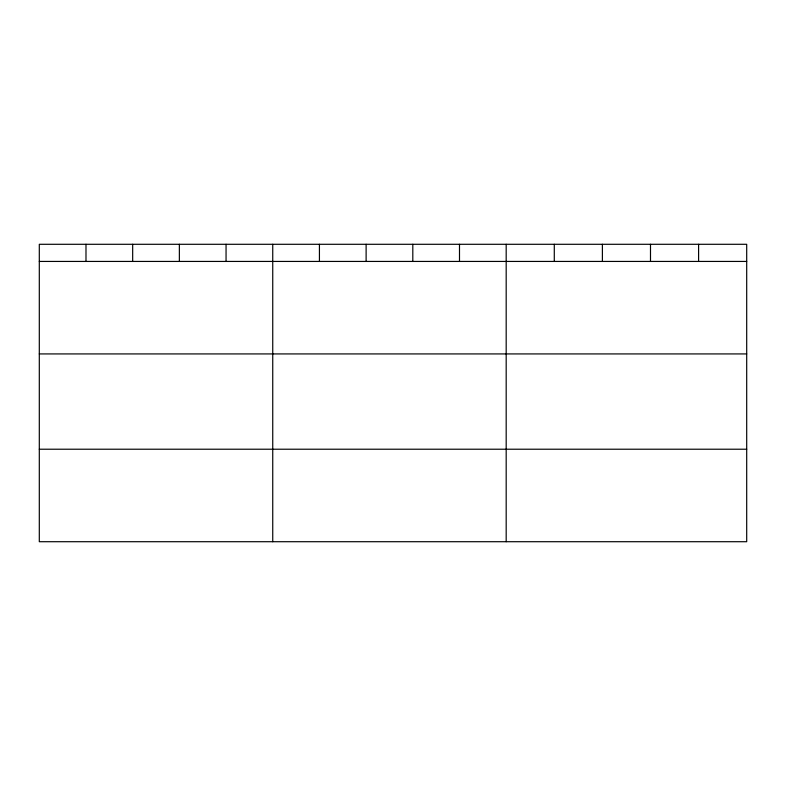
<?xml version="1.0" encoding="UTF-8"?>
<svg xmlns="http://www.w3.org/2000/svg" width="786" height="786" viewBox="0 0 786 786"><rect width="100%" height="100%" fill="white"/><g stroke="black" fill="none" stroke-linecap="round" stroke-linejoin="round"><path stroke-width="1.18" d="M746.7 261.433L746.7 541.711L39.3 541.711L39.3 244.289L746.7 244.289L746.7 261.433L39.3 261.433M39.3 353.926L746.7 353.926M39.3 449.219L746.7 449.219M698.597 244.289L698.597 261.433M650.494 244.289L650.494 261.433M602.39 244.289L602.39 261.433M554.287 244.289L554.287 261.433M506.184 244.289L506.184 541.711M459.496 244.289L459.496 261.433M412.807 244.289L412.807 261.433M366.119 244.289L366.119 261.433M319.43 244.289L319.43 261.433M272.742 244.289L272.742 541.711M226.054 244.289L226.054 261.433M179.365 244.289L179.365 261.433M132.677 244.289L132.677 261.433M85.988 244.289L85.988 261.433"/></g></svg>
